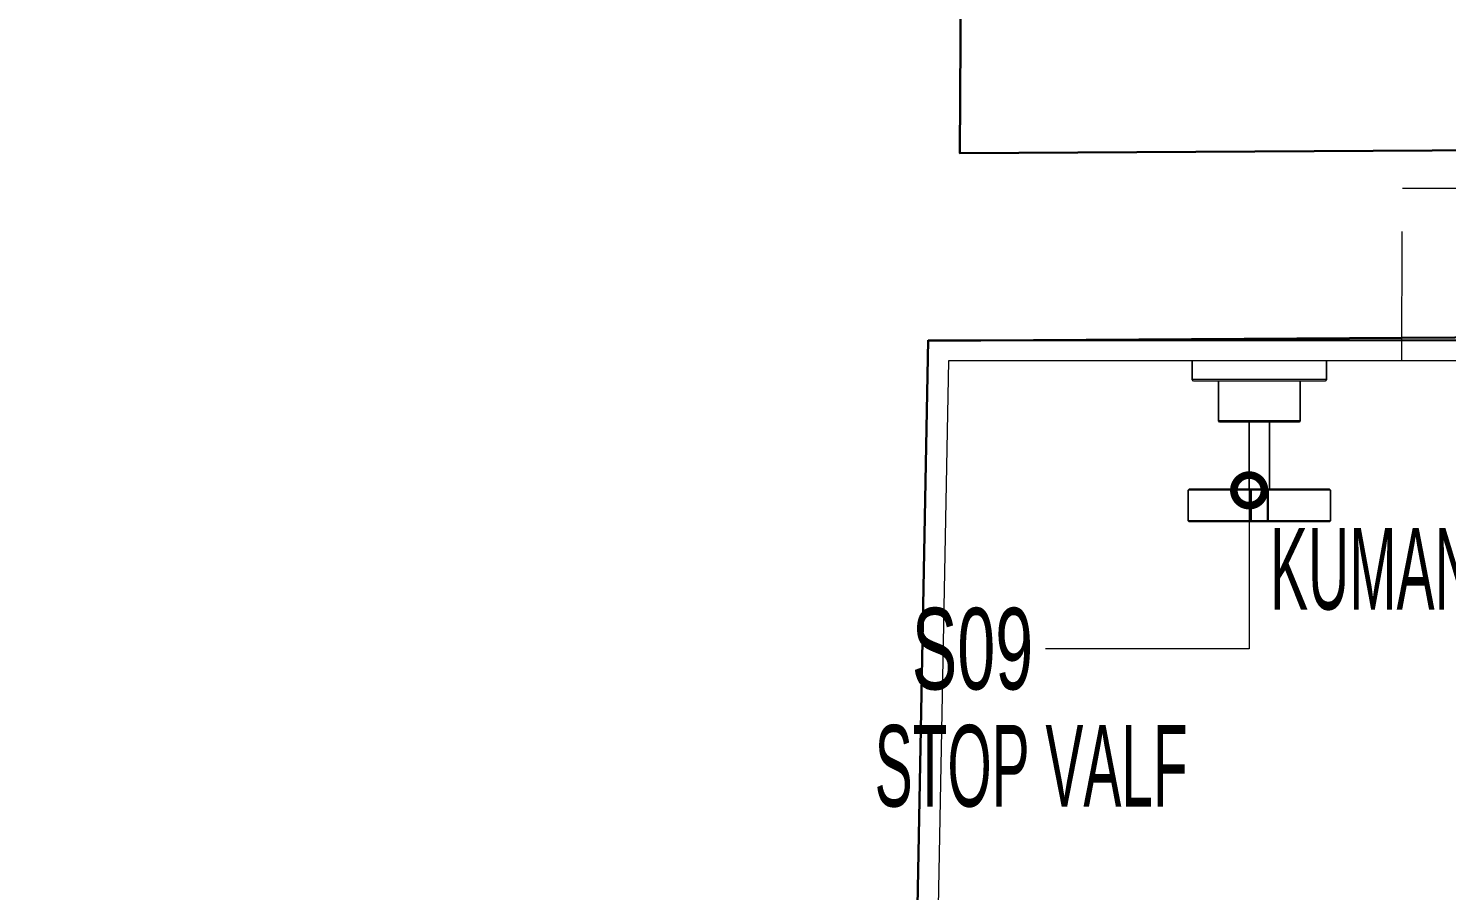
# Model space of a CAD drawing. Header units: centimetres. Extents: x 5488 to 20269, y -31398 to -19684.
# Drawn here: x 13472 to 13541.6, y -22361.5 to -22319.2 of the extents above; entities that cross this region are included whole.
import ezdxf
from ezdxf import colors
from ezdxf.entities.mleader import LeaderData, LeaderLine
from ezdxf.math import Vec2, Vec3

# ---------------------------------------------------------------- set-up
doc = ezdxf.new("R2010")
doc.units = ezdxf.units.CM
doc.linetypes.add('2202_Autoban_Istinye Park_Food Hall_Yerlesim_Plan_Altlik$0$2202_Autoban_Istinye Park_Food Hall_PLAN_altlik_20220517$0$2202_Autoban_Istinye Park_Food Hall_PLAN_altlik_20220506$0$HIDDEN', pattern=[9.525, 6.35, -3.175])
for name, color, linetype, lineweight in [('xxx_Auto_Duvar_Duvar Plan Kesit', 7, 'Continuous', 30), ('xxx_Auto_Kaplama_Ahşap', 34, 'Continuous', 0), ('xxx_Auto_Kaplama_Seramik', 182, 'Continuous', 13), ('xxx_Auto_Kaplama_Seramik Tarama', 186, 'Continuous', 5), ('xxx_Auto_Konstruksiyon_Metal', 141, 'Continuous', 0), ('xxx_Auto_SIGN_GENERAL', 51, 'Continuous', 0), ('xxx_Auto_Tefris_Tefris', 32, 'Continuous', 15)]:
    doc.layers.add(name, color=color, linetype=linetype, lineweight=lineweight)
doc.styles.add('AUTOBAN', font='')
doc.styles.add('ROMANS', font='romans')
doc.styles.get('AUTOBAN').set_extended_font_data('Helvetica Normal Tr')

# ---------------------------------------------------------------- blocks, each defined once
blk = doc.blocks.new('A$Cd4c68676')
at = {"layer": 'xxx_Auto_Duvar_Duvar Plan Kesit', "color": 0}
blk.add_lwpolyline([(79.294, 589.437), (-14.42, 589.413)], dxfattribs=at)
at = {"layer": 'xxx_Auto_Kaplama_Seramik'}
for points in [[(-13.42, 588.413), (-15.977, 453.645)], [(77.094, 588.413), (-13.42, 588.413)]]:
    blk.add_lwpolyline(points, dxfattribs=at)
at = {"layer": 'xxx_Auto_Kaplama_Seramik Tarama', "color": 0}
blk.add_lwpolyline([(-14.42, 589.426), (-20.081, 290.084)], dxfattribs=at)
blk = doc.blocks.new('_DotSmall')
at = {"color": 0, "linetype": 'ByBlock', "const_width": 0.5}
blk.add_lwpolyline([(-0.0625, 0, 1), (0.0625, 0, 1)], format="xyb", close=True, dxfattribs=at)
blk = doc.blocks.new('x2202_Autoban_Istinye Park_Food Hall_PLAN_altlik_20220517$0$2202_Autoban_Istinye Park_Food Hall_PLAN_altlik_20220506$0$S08_plan')
for p, q in [((-3.3, 0), (-3.3, -0.90625)), ((-3.3, -0.90625), (-3.3, 0)), ((3.3, 0), (3.3, -0.90625)), ((3.3, -0.90625), (3.3, 0)), ((-3.3, -0.90625), (-3.225, -1)), ((-3.3, -0.90625), (-3.18, -0.90625)), ((-3.225, -1), (-3.105, -1)), ((-3.18, -0.90625), (-2.865, -0.90625)), ((-3.105, -1), (-2.79, -1)), ((-2.865, -0.90625), (-2.325, -0.90625)), ((-2.79, -1), (-2.28, -1)), ((-2.325, -0.90625), (-1.635, -0.90625)), ((-2.28, -1), (-2, -1)), ((-2.28, -1), (-1.605, -1)), ((-2, -1), (-2, -2.95)), ((-2, -1), (-1.92727, -1)), ((-2, -2.95), (-2, -1)), ((-1.92727, -1), (-1.73636, -1)), ((-1.73636, -1), (-1.40909, -1)), ((-1.635, -0.90625), (-0.855, -0.90625)), ((-1.605, -1), (-0.825, -1)), ((-1.40909, -1), (-0.99091, -1)), ((-0.99091, -1), (-0.51818, -1)), ((-0.855, -0.90625), (0, -0.90625)), ((-0.825, -1), (0, -1)), ((-0.51818, -1), (0, -1)), ((0, -0.90625), (0.855, -0.90625)), ((0, -1), (0.51818, -1)), ((0, -1), (0.825, -1)), ((0.51818, -1), (0.99091, -1)), ((0.825, -1), (1.605, -1)), ((0.855, -0.90625), (1.635, -0.90625)), ((0.99091, -1), (1.40909, -1)), ((1.40909, -1), (1.73636, -1)), ((1.605, -1), (2.28, -1)), ((1.635, -0.90625), (2.325, -0.90625)), ((1.73636, -1), (1.92727, -1)), ((1.92727, -1), (2, -1)), ((2, -1), (2, -2.95)), ((2, -1), (2.28, -1)), ((2, -2.95), (2, -1)), ((2.28, -1), (2.79, -1)), ((2.325, -0.90625), (2.865, -0.90625)), ((2.79, -1), (3.105, -1)), ((2.865, -0.90625), (3.18, -0.90625)), ((3.105, -1), (3.225, -1)), ((3.18, -0.90625), (3.3, -0.90625)), ((3.225, -1), (3.3, -0.90625)), ((-2, -2.95), (-1.95455, -3)), ((-2, -2.95), (-1.92727, -2.95)), ((-1.95455, -3), (-1.88182, -3)), ((-1.92727, -2.95), (-1.73636, -2.95)), ((-1.88182, -3), (-1.69091, -3)), ((-1.88182, -3), (-1.69091, -3)), ((-1.73636, -2.95), (-1.40909, -2.95)), ((-1.69091, -3), (-1.38182, -3)), ((-1.69091, -3), (-1.38182, -3)), ((-1.40909, -2.95), (-0.99091, -2.95)), ((-1.38182, -3), (-0.97273, -3)), ((-1.38182, -3), (-0.97273, -3)), ((-0.99091, -2.95), (-0.51818, -2.95)), ((-0.97273, -3), (-0.5, -3)), ((-0.97273, -3), (-0.5, -3)), ((-0.51818, -2.95), (0, -2.95)), ((-0.5, -3), (0, -3)), ((-0.5, -3), (-0.5, -6.3)), ((-0.5, -3), (-0.48, -3)), ((-0.5, -6.3), (-0.5, -3)), ((-0.48, -3), (-0.43, -3)), ((-0.43, -3), (-0.35, -3)), ((-0.35, -3), (-0.25, -3)), ((-0.25, -3), (-0.13, -3)), ((-0.13, -3), (0, -3)), ((0, -2.95), (0.51818, -2.95)), ((0, -3), (0.5, -3)), ((0, -3), (0.13, -3)), ((0.13, -3), (0.25, -3)), ((0.25, -3), (0.35, -3)), ((0.35, -3), (0.43, -3)), ((0.43, -3), (0.48, -3)), ((0.48, -3), (0.5, -3)), ((0.5, -6.3), (0.5, -3)), ((0.5, -3), (0.97273, -3)), ((0.5, -3), (0.5, -6.3)), ((0.5, -3), (0.97273, -3)), ((0.51818, -2.95), (0.99091, -2.95)), ((0.97273, -3), (1.38182, -3)), ((0.97273, -3), (1.38182, -3)), ((0.99091, -2.95), (1.40909, -2.95)), ((1.38182, -3), (1.69091, -3)), ((1.38182, -3), (1.69091, -3)), ((1.40909, -2.95), (1.73636, -2.95)), ((1.69091, -3), (1.88182, -3)), ((1.69091, -3), (1.88182, -3)), ((1.73636, -2.95), (1.92727, -2.95)), ((1.88182, -3), (1.95455, -3)), ((1.92727, -2.95), (2, -2.95)), ((1.95455, -3), (2, -2.95)), ((-3.5, -6.35), (-3.45, -6.3)), ((-3.5, -7.85), (-3.5, -6.35)), ((-3.5, -7.85), (-3.5, -6.35)), ((-3.5, -6.35), (-0.44, -6.35)), ((-3.5, -6.35), (-0.44, -6.35)), ((-3.5, -6.35), (-3.5, -7.85)), ((-3.5, -6.35), (-3.5, -7.85)), ((-3.45, -6.3), (-0.38, -6.3)), ((-3.45, -6.3), (-0.38, -6.3)), ((-0.44, -6.35), (-0.38, -6.3)), ((-0.44, -7.85), (-0.44, -6.35)), ((-0.44, -6.35), (-0.42, -6.35)), ((-0.44, -6.35), (-0.44, -7.85)), ((-0.42, -6.35), (-0.4, -6.35)), ((-0.4, -6.35), (-0.35, -6.3)), ((-0.4, -6.35), (-0.35, -6.3)), ((-0.4, -7.85), (-0.4, -6.35)), ((-0.4, -7.85), (-0.4, -6.35)), ((-0.4, -6.35), (0, -6.35)), ((-0.4, -6.35), (-0.4, -7.85)), ((-0.4, -6.35), (-0.4, -7.85)), ((-0.38, -6.3), (-0.37, -6.3)), ((-0.37, -6.3), (-0.35, -6.3)), ((-0.35, -6.3), (0, -6.3)), ((0, -6.3), (0.35, -6.3)), ((0, -6.35), (0.4, -6.35)), ((0.35, -6.3), (0.37, -6.3)), ((0.35, -6.3), (0.4, -6.35)), ((0.37, -6.3), (0.38, -6.3)), ((0.38, -6.3), (3.45, -6.3)), ((0.38, -6.3), (0.44, -6.35)), ((0.4, -7.85), (0.4, -6.35)), ((0.4, -6.35), (0.42, -6.35)), ((0.4, -6.35), (0.4, -7.85)), ((0.42, -6.35), (0.44, -6.35)), ((0.44, -7.85), (0.44, -6.35)), ((0.44, -6.35), (3.5, -6.35)), ((0.44, -6.35), (0.44, -7.85)), ((3.45, -6.3), (3.5, -6.35)), ((3.5, -7.85), (3.5, -6.35)), ((3.5, -6.35), (3.5, -7.85)), ((-3.5, -7.85), (-0.44, -7.85)), ((-3.5, -7.85), (-0.44, -7.85)), ((-3.5, -7.85), (-3.45, -7.9)), ((-3.5, -7.85), (-3.45, -7.9)), ((-3.5, -7.85), (-3.45, -7.9)), ((-3.5, -7.85), (-3.45, -7.9)), ((-3.45, -7.9), (-0.38, -7.9)), ((-3.45, -7.9), (-0.38, -7.9)), ((-3.45, -7.9), (-0.38, -7.9)), ((-3.45, -7.9), (-0.38, -7.9)), ((-0.44, -7.85), (-0.42, -7.85)), ((-0.44, -7.85), (-0.38, -7.9)), ((-0.44, -7.85), (-0.38, -7.9)), ((-0.42, -7.85), (-0.4, -7.85)), ((-0.4, -7.85), (-0.35, -7.9)), ((-0.4, -7.85), (-0.35, -7.9)), ((-0.4, -7.85), (0, -7.85)), ((-0.4, -7.85), (-0.35, -7.9)), ((-0.4, -7.85), (-0.35, -7.9)), ((-0.38, -7.9), (-0.37, -7.9)), ((-0.37, -7.9), (-0.35, -7.9)), ((-0.35, -7.9), (0, -7.9)), ((-0.35, -7.9), (0, -7.9)), ((0, -7.85), (0.4, -7.85)), ((0, -7.9), (0.35, -7.9)), ((0, -7.9), (0.35, -7.9)), ((0.35, -7.9), (0.4, -7.85)), ((0.35, -7.9), (0.4, -7.85)), ((0.35, -7.9), (0.4, -7.85)), ((0.35, -7.9), (0.4, -7.85)), ((0.35, -7.9), (0.4, -7.85)), ((0.35, -7.9), (0.4, -7.85)), ((0.35, -7.9), (0.37, -7.9)), ((0.37, -7.9), (0.38, -7.9)), ((0.38, -7.9), (0.44, -7.85)), ((0.38, -7.9), (0.44, -7.85)), ((0.38, -7.9), (3.45, -7.9)), ((0.38, -7.9), (3.45, -7.9)), ((0.4, -7.85), (0.42, -7.85)), ((0.42, -7.85), (0.44, -7.85)), ((0.44, -7.85), (3.5, -7.85)), ((3.45, -7.9), (3.5, -7.85)), ((3.45, -7.9), (3.5, -7.85)), ((3.45, -7.9), (3.5, -7.85)), ((3.45, -7.9), (3.5, -7.85))]:
    blk.add_line(p, q)
blk.add_lwpolyline([(-3.3, 0), (3.3, 0)])
blk = doc.blocks.new('WCVİTRİFİYE')
at = {"linetype": '2202_Autoban_Istinye Park_Food Hall_Yerlesim_Plan_Altlik$0$2202_Autoban_Istinye Park_Food Hall_PLAN_altlik_20220517$0$2202_Autoban_Istinye Park_Food Hall_PLAN_altlik_20220506$0$HIDDEN'}
blk.add_lwpolyline([(23, 0), (-23, 0), (-22.98, 8.48), (23.02, 8.48)], close=True, dxfattribs=at)
at = {"xscale": -1}
blk.add_blockref('x2202_Autoban_Istinye Park_Food Hall_PLAN_altlik_20220517$0$2202_Autoban_Istinye Park_Food Hall_PLAN_altlik_20220506$0$S08_plan', (-30, 0), dxfattribs=at)
blk = doc.blocks.new('WC TEFRIS')
at = {"layer": 'xxx_Auto_Tefris_Tefris', "color": 0}
blk.add_blockref('WCVİTRİFİYE', (-259.801, 858.802), dxfattribs=at)
blk = doc.blocks.new('A$C1e03b758')
at = {"layer": 'xxx_Auto_SIGN_GENERAL', "color": 12, "char_height": 4, "attachment_point": 5, "line_spacing_factor": 0.75, "style": 'ROMANS'}
for s, width, insert in [('{\\fArial|b0|i0|c162|p34;\\W0.5;KUMANDA PANELİ}', 24.49566, (29.277, 107.083)), ('{\\fArial|b0|i0|c162|p34;\\W0.5;STOP VALF}', 15.28284, (5.208, 97.413))]:
    blk.add_mtext_dynamic_manual_height_columns(s, width=width, gutter_width=20, heights=[0], dxfattribs=dict(at, insert=insert))
at = {"layer": 'xxx_Auto_SIGN_GENERAL', "color": 12}
ml = blk.add_multileader_mtext('Standard', dxfattribs=at)
ml.set_content('{\\W0.6;S09}', color=12, style='AUTOBAN')
ml.set_leader_properties()
ml.set_arrow_properties(name='DOTSMALL')
ml.build(insert=Vec2(0, 0))
ml.multileader.update_dxf_attribs({"has_text_frame": 1, "dogleg_length": 2.045, "arrow_head_size": 3})
ctx = ml.context
ctx.base_point, ctx.arrow_head_size, ctx.landing_gap_size, ctx.plane_origin = Vec3(-1.352, 103.189), 3, 0.6, Vec3(-29.059, 187.883)
ctx.text_align_type = 2
notes = []
notes.append((ctx, [(1, (1, 1, 0), (15.906, 103.189), (-1, 0), 10, [(0, [(15.906, 110.959)], 0, [])])]))
ctx.mtext.insert, ctx.mtext.width, ctx.mtext.defined_height, ctx.mtext.alignment, ctx.mtext.flow_direction = Vec3(5.306, 105.189), 4.20155, 4.28, 3, 5
for ctx, leaders in notes:
    for number, flags, end, landing, length, lines in leaders:
        leader = LeaderData()
        leader.index, (leader.has_last_leader_line, leader.has_dogleg_vector, leader.attachment_direction) = number, flags
        leader.last_leader_point, leader.dogleg_vector, leader.dogleg_length = Vec3(end), Vec3(landing), length
        for number, points, colour, breaks in lines:
            line = LeaderLine()
            line.index, line.vertices, line.color, line.breaks = number, Vec3.list(points), colors.encode_raw_color(colour), breaks
            leader.lines.append(line)
        ctx.leaders.append(leader)

msp = doc.modelspace()

# ---------------------------------------------------------------- linework, layer by layer
at = {"layer": 'xxx_Auto_Duvar_Duvar Plan Kesit'}
msp.add_lwpolyline([(11974.658, -22081.197), (11974.928, -22068.94), (12260.928, -22061.466), (12260.495, -22091.143), (12273.491, -22091.378), (12274.023, -22062.021), (12477.704, -22057.886), (12476.233, -22138.996), (12488.317, -22139.212), (12489.768, -22058.284), (13453.308, -22038.281), (13451.3, -22923.935), (13530.577, -22923.935), (13530.049, -22701.094), (13540.843, -22701.037), (13540.782, -22673.724), (13529.052, -22673.751), (13529.428, -22633.613), (13510.496, -22633.85), (13516.157, -22334.509)], dxfattribs=at)

# ---------------------------------------------------------------- next in the draw order: block references
msp.add_blockref('A$Cd4c68676', (13530.577, -22923.935))

# ---------------------------------------------------------------- next in the draw order: linework, layer by layer
for points in [[(13893.905, -22439.364), (13894.71, -22332.111), (13883.463, -22332.186), (13883.463, -22323.262), (13892.697, -22323.21), (13891.756, -22219.681), (13518.331, -22219.706), (13517.713, -22325.331), (13819.074, -22323.626), (13819.074, -22332.619), (13813.5, -22332.656)], [(13516.164, -22334.532), (13813.5, -22332.656)]]:
    msp.add_lwpolyline(points, dxfattribs=at)

# ---------------------------------------------------------------- next in the draw order: block references
at = {"layer": 'xxx_Auto_Kaplama_Ahşap'}
msp.add_blockref('A$C1e03b758', (13516.009, -22452.835), dxfattribs=at)

# ---------------------------------------------------------------- next in the draw order: block references
at = {"layer": 'xxx_Auto_Konstruksiyon_Metal'}
msp.add_blockref('WC TEFRIS', (13822.215, -23194.323), dxfattribs=at)

doc.saveas('drawing.dxf')
